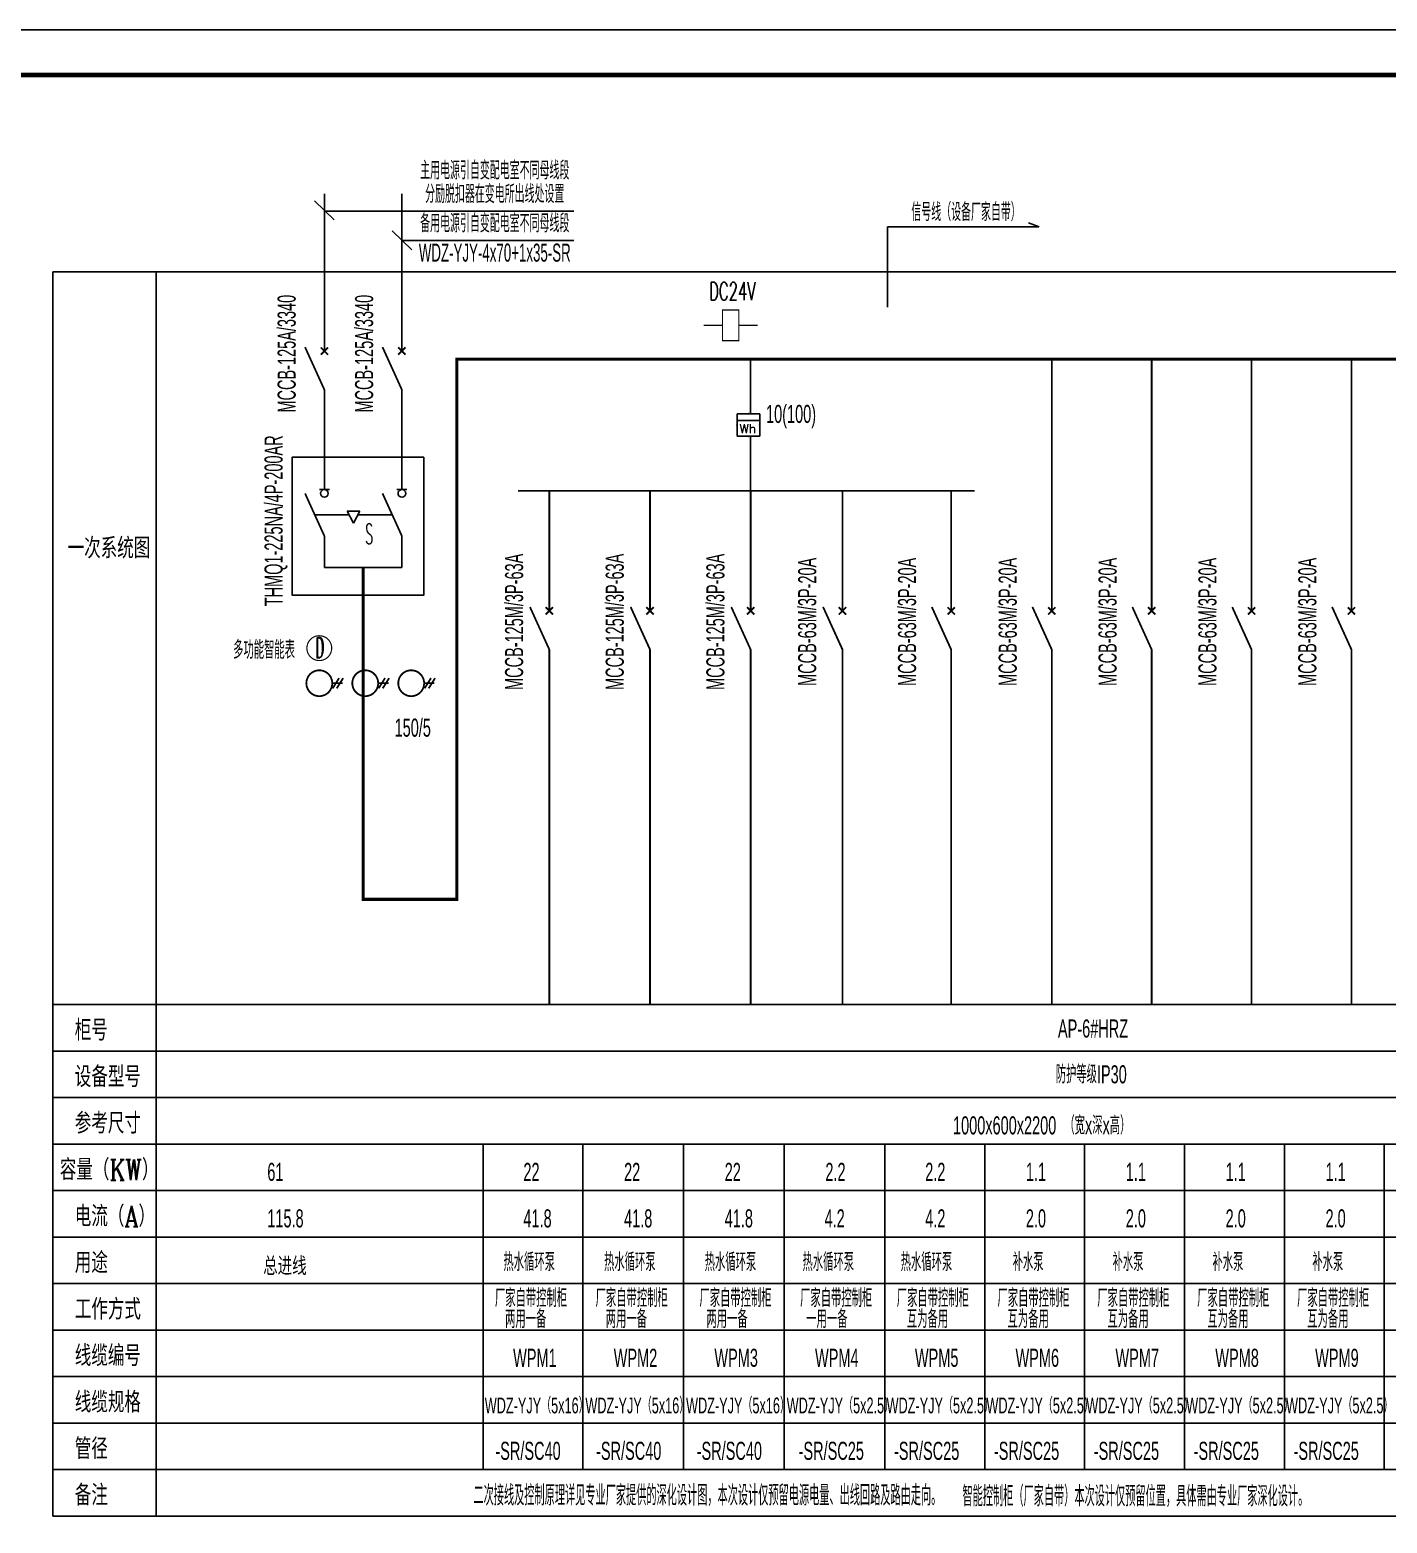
# Model space of a CAD drawing. Extents: x 776418 to 2076422, y -1170708 to 498544.
# Drawn here: x 943550 to 973575, y -1070047 to -1037010 of the extents above; entities that cross this region are included whole.
import ezdxf
from ezdxf.enums import TextEntityAlignment as Align

# ---------------------------------------------------------------- set-up
doc = ezdxf.new("R2010")
doc.units = 0
doc.header["$LTSCALE"] = 1000
doc.header["$MEASUREMENT"] = 0
doc.layers.get('0').update_dxf_attribs({"linetype": 'CONTINUOUS'})
for name, color, linetype in [('D-TEXT', 7, 'CONTINUOUS'), ('DIM-动力', 3, 'CONTINUOUS'), ('DIM-照明', 3, 'CONTINUOUS'), ('EQUIP-动力', 3, 'CONTINUOUS'), ('PUB_TEXT', 255, 'CONTINUOUS'), ('TEL_TITLE', 7, 'CONTINUOUS'), ('WIRE-动力', 2, 'CONTINUOUS'), ('WIRE-照明', 1, 'CONTINUOUS'), ('WIRE-通讯', 4, 'CONTINUOUS'), ('电气专业一审修改', 12, 'CONTINUOUS')]:
    doc.layers.add(name, color=color, linetype=linetype)
doc.styles.add('_HZTXT', font='txt.shx', dxfattribs={"width": 0.8, "bigfont": 'HZTXT.shx'})
doc.styles.add('_JD', font='ros.shx', dxfattribs={"width": 0.8, "bigfont": 'JD.shx'})
doc.styles.add('_SIMPLEX', font='SIMPLEX.shx', dxfattribs={"width": 0.8})
doc.styles.add('_TEL_DIM', font='SIMPLEX', dxfattribs={"width": 0.7, "height": 3.5, "bigfont": 'HZTXT'})
doc.styles.add('B', font='ros.shx', dxfattribs={"width": 0.8, "bigfont": 'jd.shx'})
doc.styles.add('HZF', font='complex.shx', dxfattribs={"bigfont": 'hztxt.shx'})
doc.styles.get("Standard").update_dxf_attribs({"font": 'gbenor.shx', "bigfont": 'gbcbig.shx'})

# ---------------------------------------------------------------- blocks, each defined once
blk = doc.blocks.new('$element$00000576')
for points in [[(0, 0), (0, -0.25)], [(0, -1), (0, -0.75), (-0.25, -0.2)], [(-0.047, -0.297), (0.047, -0.203)], [(-0.047, -0.203), (0.047, -0.297)]]:
    blk.add_lwpolyline(points)
at = {"flags": 9}
blk.add_attdef('S', (0, 0), '', height=0.00000667, dxfattribs=at)
blk = doc.blocks.new('$element$00000497')
at = {"const_width": 0.0233}
for points in [[(0, 0), (0, -0.25)], [(0, -1), (0, -0.75), (-0.25, -0.2)], [(-0.047, -0.297), (0.047, -0.203)], [(-0.047, -0.203), (0.047, -0.297)]]:
    blk.add_lwpolyline(points, dxfattribs=at)
at = {"flags": 9}
blk.add_attdef('S', (0, 0), '', height=0.00000667, dxfattribs=at)
blk = doc.blocks.new('$element$00000335')
at = {"const_width": 0.0233}
for points in [[(0, 0), (0, -0.35)], [(-0.283, -0.35), (0.283, -0.35), (0.283, -0.65), (-0.283, -0.65), (-0.283, -0.35)], [(0, -1), (0, -0.65)]]:
    blk.add_lwpolyline(points, dxfattribs=at)
at = {"flags": 9}
blk.add_attdef('S', (0, 0), '', height=0.00000667, dxfattribs=at)
blk = doc.blocks.new('$element$00000523')
at = {"const_width": 0.0233}
for points in [[(0, 0), (0, -0.15)], [(0, -1), (0, -0.75), (-0.25, -0.2)], [(-0.067, -0.15), (0.067, -0.15)]]:
    blk.add_lwpolyline(points, dxfattribs=at)
blk.add_circle((0, -0.2), 0.05)
at = {"flags": 9}
blk.add_attdef('S', (0, 0), '', height=0.00000667, dxfattribs=at)
blk = doc.blocks.new('A$C00115E70')
at = {"layer": 'WIRE-通讯', "ltscale": 0.001}
blk.add_lwpolyline([(-84100, 59400), (0, 59400), (0, 0), (-84100, 0)], close=True, dxfattribs=at)
blk = doc.blocks.new('$equip$00001806')
for p, q in [((0.5, 1), (-0.5, 1)), ((-0.5, 1), (-0.5, 0)), ((-0.5, 0.7), (0.5, 0.7)), ((0.5, 0), (0.5, 1)), ((-0.5, 0), (0.5, 0))]:
    blk.add_line(p, q)
for p in [(0, 1), (-0.5, 0.5), (0, 0), (0.5, 0.5)]:
    blk.add_point(p)
at = {"color": 7, "style": '_TEL_DIM'}
blk.add_attdef('$TEXT$', text='', height=0.4, dxfattribs=at).set_placement((-0.028, 0.343), align=Align.MIDDLE_CENTER)
at = {"color": 7, "style": '_TEL_DIM', "flags": 1}
blk.add_attdef('A', text='', height=0.00002, dxfattribs=at).set_placement((0, 0), align=Align.MIDDLE_CENTER)

msp = doc.modelspace()

# ---------------------------------------------------------------- linework, layer by layer
at = {"layer": 'D-TEXT'}
for p, q in [((949849, -1040791), (950283, -1041212)), ((955582, -1041019), (950066, -1041019)), ((951564, -1041458), (951997, -1041879)), ((955582, -1041668), (951780, -1041668)), ((950612, -1047737), (949852, -1047737)), ((950847, -1047660), (950571, -1047660)), ((950571, -1047660), (950709, -1047921)), ((950847, -1047660), (950709, -1047921)), ((951566, -1047737), (950806, -1047737))]:
    msp.add_line(p, q, dxfattribs=at)
for points, const_width in [([(950066, -1040632), (950066, -1043687)], 40), ([(951780, -1040632), (951780, -1043687)], 40), ([(983751, -1044298), (952994, -1044298), (952994, -1056247), (950923, -1056247), (950923, -1048906)], 68.6), ([(950066, -1045401), (950066, -1046923)], 40), ([(950066, -1045401), (950066, -1046923)], 40), ([(951780, -1045401), (951780, -1046923)], 40), ([(951780, -1045401), (951780, -1046923)], 40), ([(950066, -1048906), (950066, -1048637)], 40), ([(951780, -1048906), (950066, -1048906)], 40), ([(951780, -1048637), (951780, -1048906)], 40), ([(950238, -1051465), (950467, -1051465)], 40), ([(950391, -1051351), (950248, -1051579)], 40), ([(950481, -1051351), (950338, -1051579)], 40), ([(951255, -1051465), (951484, -1051465)], 40), ([(951408, -1051351), (951265, -1051579)], 40), ([(951498, -1051351), (951355, -1051579)], 40), ([(952272, -1051465), (952501, -1051465)], 40), ([(952424, -1051351), (952282, -1051579)], 40), ([(952515, -1051351), (952372, -1051579)], 40)]:
    msp.add_lwpolyline(points, dxfattribs=dict(at, const_width=const_width))
msp.add_lwpolyline([(952266, -1046466), (952266, -1049514), (949352, -1049514), (949352, -1046466)], close=True, dxfattribs=at)
for points, const_width in [([(949953, -1050963, 1), (949953, -1050414, 1), (949953, -1050963, 1)], 25.6), ([(949953, -1051179, 1), (949953, -1051751, 1), (949953, -1051179)], 40), ([(950969, -1051179, 1), (950969, -1051751, 1), (950969, -1051179)], 40), ([(951986, -1051179, 1), (951986, -1051751, 1), (951986, -1051179)], 40)]:
    msp.add_lwpolyline(points, format="xyb", close=True, dxfattribs=dict(at, const_width=const_width))
at = {"layer": 'DIM-动力', "ltscale": 0.001}
msp.add_lwpolyline([(908431, -1096410), (992531, -1096410), (992531, -1037010), (908431, -1037010)], close=True, dxfattribs=at)
at = {"layer": 'DIM-照明'}
for p, q in [((965879, -1041369), (965641, -1041276)), ((962524, -1043143), (962524, -1041369)), ((962524, -1041369), (965865, -1041369)), ((984541, -1042366), (944061, -1042366)), ((944061, -1042366), (944061, -1069890)), ((953575, -1061661), (953575, -1068861)), ((955785, -1061661), (955785, -1068861)), ((958011, -1061661), (958011, -1068861)), ((960237, -1061661), (960237, -1068861)), ((962464, -1061661), (962464, -1068861)), ((964673, -1061661), (964673, -1068861)), ((966883, -1061661), (966883, -1068861)), ((969092, -1061661), (969092, -1068861)), ((971302, -1061661), (971302, -1068861)), ((973511, -1061661), (973511, -1068861)), ((973511, -1061661), (973511, -1068861)), ((944061, -1069890), (984541, -1069890))]:
    msp.add_line(p, q, dxfattribs=at)
for points in [[(946346, -1042366), (946346, -1069890)], [(944061, -1058575), (984541, -1058575)], [(944061, -1059604), (984541, -1059604)], [(944061, -1060633), (984541, -1060633)], [(944061, -1061661), (984541, -1061661)], [(944061, -1062690), (984541, -1062690)], [(944061, -1063718), (984541, -1063718)], [(944061, -1064747), (984541, -1064747)], [(944061, -1065775), (984541, -1065775)], [(944061, -1066804), (984541, -1066804)], [(944061, -1067833), (984541, -1067833)], [(944061, -1068861), (984541, -1068861)]]:
    msp.add_lwpolyline(points, dxfattribs=at)
at = {"layer": 'DIM-照明', "const_width": 40}
for points in [[(955042, -1051151), (955042, -1058575)], [(955042, -1051151), (955042, -1058575)], [(957269, -1051151), (957269, -1058575)], [(957269, -1051151), (957269, -1058575)], [(959495, -1051151), (959495, -1058575)], [(959495, -1051151), (959495, -1058575)], [(961526, -1051151), (961526, -1058575)], [(961526, -1051151), (961526, -1058575)], [(963931, -1051151), (963931, -1058575)], [(963931, -1051151), (963931, -1058575)], [(966157, -1051151), (966157, -1058575)], [(966157, -1051151), (966157, -1058575)], [(968367, -1051151), (968367, -1058575)], [(968367, -1051151), (968367, -1058575)], [(970576, -1051151), (970576, -1058575)], [(970576, -1051151), (970576, -1058575)], [(972786, -1051151), (972786, -1058575)], [(972786, -1051151), (972786, -1058575)]]:
    msp.add_lwpolyline(points, dxfattribs=at)
at = {"layer": 'TEL_TITLE'}
msp.add_lwpolyline([(908431, -1096410), (992531, -1096410), (992531, -1037010), (908431, -1037010)], close=True, dxfattribs=at)
at = {"layer": 'TEL_TITLE', "const_width": 100}
msp.add_lwpolyline([(910931, -1095410), (991531, -1095410), (991531, -1038010), (910931, -1038010)], close=True, dxfattribs=at)
at = {"layer": 'WIRE-动力', "linetype": 'Continuous', "const_width": 35}
msp.add_lwpolyline([(954345, -1047207), (964450, -1047207)], dxfattribs=at)
at = {"layer": 'WIRE-照明', "linetype": 'Continuous', "const_width": 40}
for points in [[(959493, -1045502), (959493, -1044298)], [(966157, -1049436), (966157, -1044298)], [(968367, -1049436), (968367, -1044298)], [(970576, -1049436), (970576, -1044298)], [(972786, -1049436), (972786, -1044298)], [(959493, -1047207), (959493, -1046002)], [(955042, -1049436), (955042, -1047207)], [(957269, -1049436), (957269, -1047207)], [(959495, -1049436), (959495, -1047207)], [(961526, -1049436), (961526, -1047207)], [(963931, -1049436), (963931, -1047207)]]:
    msp.add_lwpolyline(points, dxfattribs=at)

# ---------------------------------------------------------------- block references
at = {"layer": 'D-TEXT', "xscale": 1714.285714285681, "yscale": 1714.285714285681, "zscale": 1714.285714285681}
for name, p in [('$element$00000497', (950066, -1043687)), ('$element$00000497', (951780, -1043687)), ('$element$00000523', (950066, -1046923)), ('$element$00000523', (951780, -1046923))]:
    msp.add_blockref(name, p, dxfattribs=at)
at = {"layer": 'DIM-照明', "xscale": 1200, "yscale": 1200, "zscale": 1200, "rotation": 90}
msp.add_blockref('$element$00000335', (958453, -1043549), dxfattribs=at)
at = {"layer": 'DIM-照明', "xscale": 1714.285714285681, "yscale": 1714.285714285681, "zscale": 1714.285714285681}
for name, p in [('$element$00000497', (955042, -1049436)), ('$element$00000497', (957269, -1049436)), ('$element$00000497', (959495, -1049436)), ('$element$00000497', (961526, -1049436)), ('$element$00000576', (961526, -1049436)), ('$element$00000497', (963931, -1049436)), ('$element$00000497', (966157, -1049436)), ('$element$00000497', (968367, -1049436)), ('$element$00000497', (970576, -1049436)), ('$element$00000497', (972786, -1049436))]:
    msp.add_blockref(name, p, dxfattribs=at)
at = {"layer": 'EQUIP-动力', "color": 6, "xscale": 500.0000000000001, "yscale": 500.0000000000001, "zscale": 500.0000000000001, "rotation": 359.9999810674638}
msp.add_blockref('$equip$00001806', (959446, -1046002), dxfattribs=at).add_auto_attribs({'$TEXT$': 'Wh'})
at = {"layer": 'WIRE-通讯', "ltscale": 0.001}
msp.add_blockref('A$C00115E70', (992531, -1096410), dxfattribs=at)

# ---------------------------------------------------------------- texts
at = {"layer": 'D-TEXT', "style": '_JD', "width": 0.6}
for s, p in [('MCCB-125A/3340', (949430, -1044174)), ('MCCB-125A/3340', (951144, -1044174)), ('MCCB-125M/3P-63A', (954462, -1050107)), ('MCCB-125M/3P-63A', (956688, -1050107)), ('MCCB-125M/3P-63A', (958915, -1050107)), ('MCCB-63M/3P-20A', (960945, -1050107)), ('MCCB-63M/3P-20A', (963155, -1050107)), ('MCCB-63M/3P-20A', (965381, -1050107)), ('MCCB-63M/3P-20A', (967590, -1050107)), ('MCCB-63M/3P-20A', (969800, -1050107)), ('MCCB-63M/3P-20A', (972009, -1050107))]:
    msp.add_text(s, height=400, rotation=90, dxfattribs=at).set_placement(p, align=Align.CENTER)
msp.add_text('THMQ1-225NA/4P-200AR', height=400, rotation=90, dxfattribs=at).set_placement((949141, -1049762))
for s, p in [('多功能智能表', (948731, -1050925)), ('150/5', (952020, -1052648))]:
    msp.add_text(s, height=400, dxfattribs=at).set_placement(p, align=Align.CENTER)
at = {"layer": 'D-TEXT'}
for s, height, style, width, p in [('D', 450, '_HZTXT', 0.45, (949880, -1050894)), ('AP-6#HRZ', 400, '_JD', 0.6, (966293, -1059304)), ('防护等级IP30', 400, '_JD', 0.6, (966243, -1060317)), ('1000x600x2200  （宽x深x高）  ', 400, '_JD', 0.6, (963972, -1061447)), ('61', 400, '_JD', 0.6, (948803, -1062475)), ('22', 400, '_JD', 0.6, (954468, -1062475)), ('22', 400, '_JD', 0.6, (956695, -1062475)), ('22', 400, '_JD', 0.6, (958921, -1062475)), ('2.2', 400, '_JD', 0.6, (961148, -1062475)), ('2.2', 400, '_JD', 0.6, (963357, -1062475)), ('1.1', 400, '_JD', 0.6, (965583, -1062475)), ('1.1', 400, '_JD', 0.6, (967793, -1062475)), ('1.1', 400, '_JD', 0.6, (970002, -1062475)), ('1.1', 400, '_JD', 0.6, (972212, -1062475)), ('115.8', 400, '_JD', 0.6, (948803, -1063504)), ('41.8', 400, '_JD', 0.6, (954468, -1063504)), ('41.8', 400, '_JD', 0.6, (956695, -1063504)), ('41.8', 400, '_JD', 0.6, (958921, -1063504)), ('4.2', 400, '_JD', 0.6, (961130, -1063504)), ('4.2', 400, '_JD', 0.6, (963357, -1063504)), ('2.0', 400, '_JD', 0.6, (965583, -1063504)), ('2.0', 400, '_JD', 0.6, (967793, -1063504)), ('2.0', 400, '_JD', 0.6, (970002, -1063504)), ('2.0', 400, '_JD', 0.6, (972212, -1063504)), ('热水循环泵', 400, '_JD', 0.6, (954026, -1064471)), ('热水循环泵', 400, '_JD', 0.6, (956252, -1064471)), ('热水循环泵', 400, '_JD', 0.6, (958478, -1064471)), ('热水循环泵', 400, '_JD', 0.6, (960642, -1064471)), ('热水循环泵', 400, '_JD', 0.6, (962814, -1064471)), ('补水泵', 400, '_JD', 0.6, (965291, -1064471)), ('补水泵', 400, '_JD', 0.6, (967501, -1064471)), ('补水泵', 400, '_JD', 0.6, (969710, -1064471)), ('补水泵', 400, '_JD', 0.6, (971920, -1064471)), ('厂家自带控制柜', 400, '_JD', 0.6, (953839, -1065268)), ('厂家自带控制柜', 400, '_JD', 0.6, (956065, -1065268)), ('厂家自带控制柜', 400, '_JD', 0.6, (958362, -1065268)), ('厂家自带控制柜', 400, '_JD', 0.6, (960589, -1065268)), ('厂家自带控制柜', 400, '_JD', 0.6, (962727, -1065268)), ('厂家自带控制柜', 400, '_JD', 0.6, (964954, -1065268)), ('厂家自带控制柜', 400, '_JD', 0.6, (967163, -1065268)), ('厂家自带控制柜', 400, '_JD', 0.6, (969373, -1065268)), ('厂家自带控制柜', 400, '_JD', 0.6, (971582, -1065268)), ('两用一备', 400, '_JD', 0.6, (954063, -1065732)), ('两用一备', 400, '_JD', 0.6, (956290, -1065732)), ('两用一备', 400, '_JD', 0.6, (958516, -1065732)), ('一用一备', 400, '_JD', 0.6, (960725, -1065732)), ('互为备用', 400, '_JD', 0.6, (962952, -1065732)), ('互为备用', 400, '_JD', 0.6, (965178, -1065732)), ('互为备用', 400, '_JD', 0.6, (967388, -1065732)), ('互为备用', 400, '_JD', 0.6, (969597, -1065732)), ('互为备用', 400, '_JD', 0.6, (971807, -1065732)), ('WPM1', 400, '_JD', 0.6, (954240, -1066589)), ('WPM2', 400, '_JD', 0.6, (956466, -1066589)), ('WPM3', 400, '_JD', 0.6, (958693, -1066589)), ('WPM4', 400, '_JD', 0.6, (960919, -1066589)), ('WPM5', 400, '_JD', 0.6, (963129, -1066589)), ('WPM6', 400, '_JD', 0.6, (965355, -1066589)), ('WPM7', 400, '_JD', 0.6, (967565, -1066589)), ('WPM8', 400, '_JD', 0.6, (969774, -1066589)), ('WPM9', 400, '_JD', 0.6, (971983, -1066589)), ('WDZ-YJY（5x16）', 350, '_JD', 0.6, (953613, -1067618)), ('WDZ-YJY（5x16）', 350, '_JD', 0.6, (955839, -1067618)), ('WDZ-YJY（5x16）', 350, '_JD', 0.6, (958066, -1067618)), ('WDZ-YJY（5x2.5）', 350, '_JD', 0.6, (960292, -1067618)), ('WDZ-YJY（5x2.5）', 350, '_JD', 0.6, (962502, -1067618)), ('WDZ-YJY（5x2.5）', 350, '_JD', 0.6, (964711, -1067618)), ('WDZ-YJY（5x2.5）', 350, '_JD', 0.6, (966921, -1067618)), ('WDZ-YJY（5x2.5）', 350, '_JD', 0.6, (969130, -1067618)), ('WDZ-YJY（5x2.5）', 350, '_JD', 0.6, (971339, -1067618)), ('-SR/SC40', 400, '_JD', 0.6, (953848, -1068647)), ('-SR/SC40', 400, '_JD', 0.6, (956075, -1068647)), ('-SR/SC40', 400, '_JD', 0.6, (958301, -1068647)), ('-SR/SC25', 400, '_JD', 0.6, (960556, -1068647)), ('-SR/SC25', 400, '_JD', 0.6, (962666, -1068647)), ('-SR/SC25', 400, '_JD', 0.6, (964876, -1068647)), ('-SR/SC25', 400, '_JD', 0.6, (967085, -1068647)), ('-SR/SC25', 400, '_JD', 0.6, (969294, -1068647)), ('-SR/SC25', 400, '_JD', 0.6, (971504, -1068647))]:
    msp.add_text(s, height=height, dxfattribs=dict(at, style=style, width=width)).set_placement(p)
at = {"layer": 'D-TEXT', "style": '_HZTXT', "width": 0.45, "flags": 9}
msp.add_attdef('S', (950969, -1048387), '电流互感器', height=450, dxfattribs=at)
at = {"layer": 'D-TEXT', "style": '_HZTXT', "width": 0.45, "flags": 1}
msp.add_attdef('D', text='电流表', height=450, dxfattribs=at).set_placement((949953, -1050688), align=Align.MIDDLE_CENTER)
at = {"layer": 'DIM-照明'}
for s, height, style, width, p in [('信号线（设备厂家自带）', 400, 'B', 0.5, (963050, -1041241)), ('DC24V', 400, '_SIMPLEX', 0.6, (958577, -1042992)), ('一次系统图', 457.1, 'HZF', 0.8, (944386, -1048705)), ('柜号', 457.1, 'HZF', 0.8, (944544, -1059371)), ('设备型号', 457.1, 'HZF', 0.8, (944544, -1060400)), ('参考尺寸', 457.1, 'HZF', 0.8, (944544, -1061428)), ('容量（KW）', 457.1, 'HZF', 0.8, (944213, -1062457)), ('电流（A）', 457.1, 'HZF', 0.8, (944544, -1063486)), ('用途', 457.1, 'HZF', 0.8, (944544, -1064514)), ('总进线', 400, 'HZF', 0.8, (948712, -1064561)), ('工作方式', 457.1, 'HZF', 0.8, (944544, -1065543)), ('线缆编号', 457.1, 'HZF', 0.8, (944544, -1066571)), ('线缆规格', 457.1, 'HZF', 0.8, (944544, -1067600)), ('管径', 457.1, 'HZF', 0.8, (944544, -1068628)), ('备注', 457.1, 'HZF', 0.8, (944544, -1069657)), ('二次接线及控制原理详见专业厂家提供的深化设计图，本次设计仅预留电源电量、出线回路及路由走向。', 450, 'HZF', 0.5, (953363, -1069657)), ('智能控制柜（厂家自带）本次设计仅预留位置，具体需由专业厂家深化设计。', 450, 'HZF', 0.5, (964181, -1069675))]:
    msp.add_text(s, height=height, dxfattribs=dict(at, style=style, width=width)).set_placement(p)
at = {"layer": 'PUB_TEXT', "style": '_JD', "width": 0.6}
msp.add_text('10(100)', height=400, dxfattribs=at).set_placement((959836, -1045707))
at = {"layer": '电气专业一审修改', "color": 4, "style": '_JD', "width": 0.55}
for s, p in [('主用电源引自变配电室不同母线段', (953834, -1040320)), ('分励脱扣器在变电所出线处设置', (953834, -1040841)), ('备用电源引自变配电室不同母线段', (953834, -1041490))]:
    msp.add_text(s, height=400, dxfattribs=at).set_placement(p, align=Align.CENTER)
msp.add_text('WDZ-YJY-4x70+1x35-SR', height=400, dxfattribs=at).set_placement((952155, -1042138))

doc.saveas('drawing.dxf')
